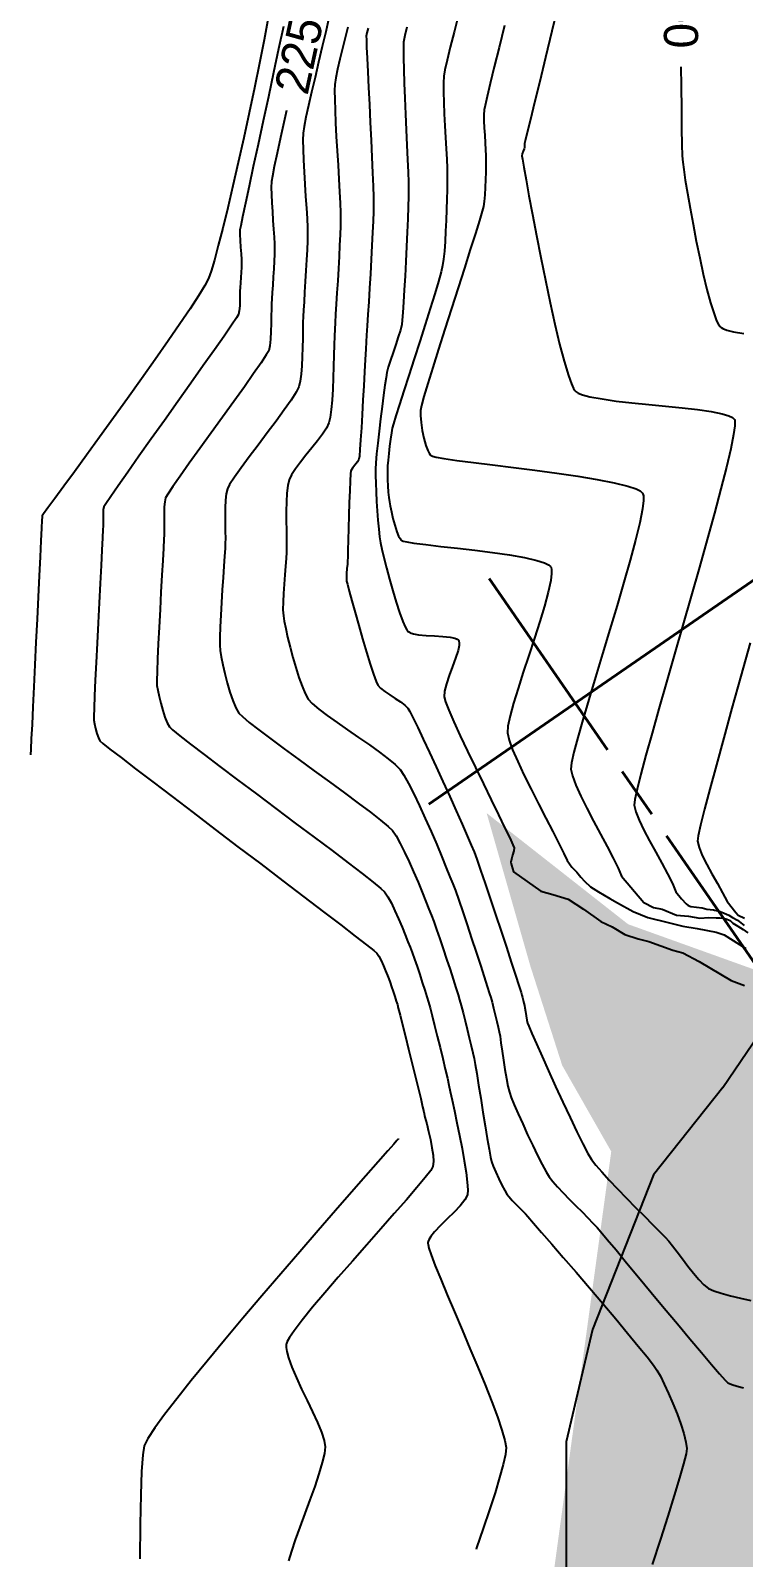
# Model space of a CAD drawing. Header units: metres. Extents: x 708941 to 724052, y 5405153 to 5413472.
# Drawn here: x 708942.7 to 709026.2, y 5411888.9 to 5412067.6 of the extents above; entities that cross this region are included whole.
import ezdxf

# ---------------------------------------------------------------- set-up
doc = ezdxf.new("R2010")
doc.units = ezdxf.units.M
doc.header["$LTSCALE"] = 12.7
doc.header["$MEASUREMENT"] = 0
doc.linetypes.add('ACAD_ISO08W100', pattern=[36, 24, -3, 6, -3])
for name, color, linetype in [('CONT-MJR1', 252, 'Continuous'), ('CONT-MNR1', 251, 'Continuous'), ('contornos2', 7, 'Continuous'), ('rio', 251, 'Continuous')]:
    doc.layers.add(name, color=color, linetype=linetype)
doc.layers.add('corte', color=214, linetype='ACAD_ISO08W100', lineweight=40)

msp = doc.modelspace()

# ---------------------------------------------------------------- hatches: boundary and pattern name
at = {"layer": 'rio'}
h = msp.add_hatch(dxfattribs=at)
h.set_pattern_fill('MUDST', color=256, scale=15, style=0)
h.paths.add_polyline_path([(709010.72, 5411936.38), (709004.98, 5411946.45), (709001.25, 5411958.08), (708996.13, 5411975.99), (709012.7, 5411962.98), (709030.78, 5411956.49), (709044.53, 5411951.18), (709074.83, 5411950.28), (709089.61, 5411951.82), (709102.43, 5411952.02), (709123.56, 5411954.63), (709134.73, 5411956.95), (709145.4, 5411956.95), (709168.41, 5411955.62), (709183.3, 5411955.53), (709187.67, 5411955.43), (709193.87, 5411958.4), (709194.56, 5411957.99), (709200.68, 5411965.39), (709203.1, 5411977.2), (709205.58, 5411984.02), (709211.33, 5411990.28), (709223.71, 5411994.78), (709231.07, 5411997.27), (709241.21, 5411994.8), (709265.58, 5411997.08), (709286.39, 5412000.38), (709297.9, 5412001.91), (709315.21, 5411997.24), (709326.72, 5411992.03), (709345.09, 5411985.93), (709355.27, 5411979.45), (709376.46, 5411975.37), (709391.72, 5411975.3), (709413.08, 5411978.61), (709438.83, 5411980.92), (709461.63, 5411986.21), (709475.6, 5411989.01), (709492.86, 5411992.74), (709503.45, 5411993.79), (709515.24, 5411993.79), (709532.63, 5411987.71), (709547.37, 5411983.51), (709564.71, 5411977.95), (709575.63, 5411973.62), (709587.68, 5411967.04), (709601.87, 5411958.6), (709607.56, 5411954.31), (709621.49, 5411940.03), (709647.9, 5411909.14), (709660.4, 5411897.76), (709669.81, 5411887.81), (709676.49, 5411876.15), (709682.2, 5411869.04), (709705.75, 5411878.05), (709736, 5411893.04), (709750.64, 5411899.41), (709758.05, 5411906.33), (709764.85, 5411916.27), (709770.13, 5411926.57), (709778.25, 5411949.25), (709785.66, 5411970.64), (709786.5, 5411979.16), (709785.1, 5411992.95), (709785.1, 5412008.74), (709787.55, 5412022.89), (709795.83, 5412039.06), (709803.3, 5412045.65), (709812.9, 5412054.28), (709814.49, 5412059.03), (709815.9, 5412060.78), (709822.13, 5412063.75), (709825.31, 5412072.01), (709847.55, 5412106.6), (709866.9, 5412128.06), (709875.05, 5412136.05), (709882.93, 5412155.32), (709888.97, 5412168.35), (709893.2, 5412182.51), (709907.24, 5412209.92), (709938.47, 5412236.97), (709971.6, 5412250.13), (709991.71, 5412252.94), (710005.1, 5412261.1), (710014.56, 5412263.33), (710040.82, 5412267.64), (710057.91, 5412266.41), (710076.56, 5412261.93), (710102.9, 5412255.3), (710112.79, 5412247.31), (710119.45, 5412240.72), (710131.28, 5412231.78), (710145.37, 5412209.63), (710149.4, 5412194.25), (710150.27, 5412166.43), (710139.83, 5412142.28), (710130.23, 5412129.69), (710126.33, 5412121.71), (710117.73, 5412100.96), (710114.13, 5412096.47), (710111.94, 5412085.44), (710111.94, 5412063.54), (710117.58, 5412054.18), (710137.74, 5412018.92), (710146.76, 5412008.05), (710171.4, 5411997.24), (710179.97, 5411993.95), (710184.25, 5412001.58), (710190.69, 5412018), (710194.77, 5412034.37), (710197.31, 5412050.49), (710197.31, 5412064.26), (710199.32, 5412079.72), (710201.37, 5412092.19), (710205.73, 5412098.48), (710214.95, 5412120.36), (710219.48, 5412128.98), (710230.13, 5412139.36), (710235.6, 5412142.44), (710241.85, 5412140.68), (710250.27, 5412138.84), (710280.27, 5412139.46), (710296.04, 5412143.18), (710311.35, 5412143.18), (710329.27, 5412144.22), (710333.88, 5412147.83), (710359.32, 5412147.31), (710368.97, 5412148.45), (710370.82, 5412151.38), (710390.46, 5412160.63), (710398.15, 5412171.03), (710408.65, 5412192.1), (710415.95, 5412204.58), (710425.69, 5412246.2), (710427.89, 5412275.36), (710429.04, 5412328.01), (710428.04, 5412335.01), (710422.46, 5412340.84), (710414.39, 5412351.33), (710395.98, 5412353.91), (710387.66, 5412360.04), (710378.34, 5412372.12), (710377.12, 5412383.36), (710377.12, 5412396.81), (710371.6, 5412397.8), (710368.77, 5412410.55), (710362.93, 5412436.03), (710362.93, 5412455.01), (710369.68, 5412482.49), (710374.05, 5412500.93), (710382.11, 5412513.13), (710396.48, 5412526.77), (710413.79, 5412540.1), (710438.62, 5412552.3), (710472.36, 5412570.37), (710507.51, 5412590.61), (710519.7, 5412579.46), (710499.92, 5412572.63), (710480.98, 5412561.98), (710445.54, 5412543.55), (710413.79, 5412532.5), (710411.05, 5412528.12), (710405.76, 5412520.43), (710394.25, 5412506.93), (710388.85, 5412494.92), (710386.47, 5412476.01), (710382.71, 5412446.17), (710388.72, 5412397.62), (710394.97, 5412383.05), (710398.02, 5412368.11), (710411.09, 5412363.15), (710426.51, 5412356), (710442.45, 5412348.49), (710447.05, 5412337.14), (710447.05, 5412315.92), (710441.78, 5412260.07), (710441.78, 5412194.92), (710437.48, 5412190.86), (710437.48, 5412179.96), (710422.82, 5412173.29), (710418.74, 5412164.82), (710409.45, 5412149.84), (710394.78, 5412136.49), (710379.86, 5412129.78), (710371.88, 5412127.03), (710311.73, 5412127.03), (710308.89, 5412124), (710254.14, 5412121.42), (710236.99, 5412126.6), (710229.16, 5412118.66), (710218.68, 5412095.96), (710213.59, 5412055.1), (710203.57, 5412019.88), (710201.34, 5412006.55), (710198.59, 5411993.54), (710194.4, 5411986.49), (710188.54, 5411983.77), (710175.67, 5411983.77), (710136.96, 5411996.55), (710120.35, 5412009.39), (710098.73, 5412043.32), (710098.73, 5412061.02), (710096.67, 5412091.87), (710100.83, 5412110.83), (710110.63, 5412117.13), (710123.77, 5412149.24), (710130.92, 5412166.36), (710128.79, 5412197.14), (710123.8, 5412211.38), (710113.15, 5412223.6), (710085.02, 5412238.46), (710058.13, 5412249.84), (710029.73, 5412249.84), (710015.06, 5412246.32), (710001.6, 5412242.56), (709992.04, 5412242.56), (709972.27, 5412238.6), (709963.64, 5412235.76), (709954.26, 5412232.26), (709954.26, 5412228.55), (709945.86, 5412220.35), (709925.83, 5412192.24), (709917.05, 5412177.32), (709899.37, 5412144.55), (709894.3, 5412133.07), (709891.48, 5412127.42), (709886.71, 5412118.47), (709886.71, 5412100.95), (709884.61, 5412095.01), (709863.2, 5412086.46), (709839.07, 5412054.84), (709818.25, 5412032.92), (709804.19, 5412017.18), (709804.19, 5411995.52), (709809.04, 5411990.11), (709796.13, 5411953.84), (709781.68, 5411916.41), (709768.27, 5411889.66), (709746.93, 5411879.08), (709713.1, 5411863.01), (709689.29, 5411855.41), (709697.02, 5411835.95), (709708.2, 5411825.46), (709725.86, 5411817.9), (709778.24, 5411813.93), (709792.75, 5411813.93), (709806.43, 5411818.64), (709820.66, 5411821.87), (709831.69, 5411824.63), (709853.8, 5411835.25), (709879.02, 5411846.88), (709921.68, 5411861.15), (709947.96, 5411871.32), (709969.09, 5411879.92), (709979.29, 5411886.02), (709982.27, 5411909.39), (709987.23, 5411923.13), (709997.03, 5411933.25), (710000.38, 5411927.93), (710000.38, 5411906.72), (709997.04, 5411893.11), (709991.96, 5411879.15), (709967.58, 5411866.46), (709951.2, 5411859.77), (709918.84, 5411852.05), (709894.39, 5411845.25), (709864.94, 5411830.28), (709840.16, 5411819.17), (709812.7, 5411811), (709801.26, 5411807.45), (709779.31, 5411803.47), (709766.14, 5411803.47), (709756.94, 5411797.7), (709737.23, 5411795.78), (709715.18, 5411796.68), (709708.1, 5411801.85), (709698.23, 5411815.71), (709693.86, 5411826.48), (709676.55, 5411857.93), (709667.66, 5411869.47), (709661.18, 5411881.7), (709649.81, 5411896.98), (709627.11, 5411919.87), (709613.01, 5411936.78), (709604.72, 5411946.98), (709591.67, 5411954.52), (709575.87, 5411964.64), (709557.6, 5411970.47), (709551.42, 5411973.23), (709538.02, 5411976.43), (709518.15, 5411979.68), (709504.01, 5411982), (709494.29, 5411985.04), (709479.8, 5411980.64), (709442.42, 5411967.64), (709425.43, 5411960.31), (709402.9, 5411951.24), (709383.6, 5411945.23), (709362.15, 5411938.26), (709331.55, 5411930.11), (709320.42, 5411924.96), (709306.56, 5411912.14), (709285.88, 5411895.62), (709279.31, 5411870.27), (709273.83, 5411857.41), (709264.69, 5411829.66), (709254.13, 5411801.64), (709246.31, 5411791.25), (709237.29, 5411777.87), (709219.52, 5411767.13), (709208.6, 5411765.29), (709203.92, 5411751.48), (709203.91, 5411735.92), (709205.94, 5411719.08), (709203.34, 5411708.78), (709199.33, 5411696.28), (709197.39, 5411684.19), (709189.35, 5411661.06), (709186.31, 5411649.66), (709173.04, 5411639.59), (709167.53, 5411621.08), (709166.78, 5411600.74), (709164.06, 5411585.63), (709162.73, 5411558.53), (709162.73, 5411546.6), (709165.95, 5411526.5), (709173.44, 5411512.03), (709050.6, 5411667.95), (709021.23, 5411751.02), (709026.33, 5411756.01), (709028.1, 5411762.18), (709028.65, 5411783.35), (709023.38, 5411795.31), (709011.24, 5411823.29), (709005.01, 5411832.77), (709001.76, 5411870.86)])

# ---------------------------------------------------------------- linework, layer by layer
at = {"layer": 'CONT-MJR1', "flags": 128}
for points, elevation in [([(708992.85, 5412069.42), (708992.33, 5412067.41), (708991.87, 5412065.62), (708991.51, 5412064.12), (708991.25, 5412062.97), (708991.13, 5412062.26), (708991.09, 5412061.45), (708991.08, 5412060.4), (708991.12, 5412059.18), (708991.17, 5412057.84), (708991.24, 5412056.44), (708991.32, 5412055.05), (708991.4, 5412053.72), (708991.46, 5412052.51), (708991.5, 5412051.47), (708991.52, 5412050.68), (708991.51, 5412049.92), (708991.49, 5412048.95), (708991.46, 5412047.84), (708991.43, 5412046.62), (708991.38, 5412045.36), (708991.33, 5412044.1), (708991.26, 5412042.89), (708991.18, 5412041.78), (708991.09, 5412040.83), (708990.98, 5412040.07), (708990.81, 5412039.35), (708990.49, 5412038.23), (708990.06, 5412036.76), (708989.53, 5412035.05), (708988.93, 5412033.16), (708988.3, 5412031.17), (708987.65, 5412029.16), (708987.02, 5412027.21), (708986.44, 5412025.4), (708985.92, 5412023.8), (708985.51, 5412022.48), (708985.22, 5412021.54), (708985.08, 5412021.05), (708984.98, 5412020.48), (708984.87, 5412019.75), (708984.77, 5412018.93), (708984.67, 5412018.09), (708984.59, 5412017.3), (708984.53, 5412016.63), (708984.51, 5412016.15), (708984.51, 5412015.64), (708984.53, 5412014.99), (708984.57, 5412014.28), (708984.62, 5412013.56), (708984.69, 5412012.92), (708984.76, 5412012.41), (708984.85, 5412011.94), (708984.99, 5412011.27), (708985.16, 5412010.49), (708985.37, 5412009.68), (708985.61, 5412008.93), (708985.82, 5412008.42), (708985.99, 5412008.13), (708986.1, 5412007.98), (708986.16, 5412007.93), (708986.2, 5412007.9), (708986.37, 5412007.83), (708986.78, 5412007.74), (708987.61, 5412007.6), (708989.02, 5412007.42), (708990.75, 5412007.21), (708992.7, 5412006.99), (708994.75, 5412006.75), (708996.82, 5412006.49), (708998.79, 5412006.2), (709000.55, 5412005.89), (709002.02, 5412005.56), (709002.9, 5412005.28), (709003.36, 5412005.05), (709003.56, 5412004.89), (709003.62, 5412004.81), (709003.67, 5412004.73), (709003.72, 5412004.51), (709003.73, 5412004.04), (709003.63, 5412003.2), (709003.33, 5412001.84), (709002.89, 5412000.22), (709002.34, 5411998.4), (709001.72, 5411996.45), (709001.06, 5411994.45), (709000.41, 5411992.47), (708999.81, 5411990.58), (708999.28, 5411988.85), (708998.87, 5411987.36), (708998.62, 5411986.18), (708998.57, 5411985.37), (708998.75, 5411984.54), (708999.17, 5411983.4), (708999.77, 5411982.02), (709000.5, 5411980.46), (709001.33, 5411978.79), (709002.19, 5411977.08), (709003.06, 5411975.41), (709003.87, 5411973.84), (709004.59, 5411972.44), (709005.17, 5411971.28), (709005.57, 5411970.43), (709006.09, 5411969.67), (709006.7, 5411969.06), (709007.15, 5411968.5), (709007.58, 5411968.03), (709008.3, 5411967.35), (709009.21, 5411966.78), (709010.55, 5411966.01), (709011.46, 5411965.49), (709013.28, 5411964.48), (709015, 5411963.77), (709017.39, 5411963.19), (709019.12, 5411962.76), (709020.77, 5411962.48), (709023.01, 5411962.05), (709023.94, 5411961.75), (709026.47, 5411960.14)], 230), ([(708972.71, 5412058.22), (708972.48, 5412057.19), (708972.01, 5412055.08), (708971.6, 5412053.22), (708971.27, 5412051.68), (708971.05, 5412050.55), (708970.95, 5412049.91), (708970.92, 5412049.23), (708970.94, 5412048.39), (708970.98, 5412047.42), (708971.04, 5412046.39), (708971.11, 5412045.34), (708971.18, 5412044.33), (708971.24, 5412043.41), (708971.28, 5412042.63), (708971.29, 5412042.04), (708971.28, 5412041.41), (708971.25, 5412040.6), (708971.2, 5412039.7), (708971.15, 5412038.74), (708971.09, 5412037.8), (708971.03, 5412036.92), (708970.98, 5412036.17), (708970.95, 5412035.6), (708970.93, 5412034.97), (708970.92, 5412034.18), (708970.91, 5412033.28), (708970.88, 5412032.35), (708970.83, 5412031.47), (708970.75, 5412030.7), (708970.61, 5412030.11), (708970.33, 5412029.62), (708969.73, 5412028.7), (708968.85, 5412027.43), (708967.77, 5412025.9), (708966.53, 5412024.18), (708965.21, 5412022.35), (708963.86, 5412020.48), (708962.54, 5412018.65), (708961.31, 5412016.94), (708960.24, 5412015.44), (708959.38, 5412014.21), (708958.79, 5412013.33), (708958.54, 5412012.89), (708958.44, 5412012.42), (708958.38, 5412011.82), (708958.36, 5412011.12), (708958.36, 5412010.39), (708958.38, 5412009.69), (708958.38, 5412009.06), (708958.38, 5412008.57), (708958.35, 5412008.04), (708958.29, 5412007), (708958.21, 5412005.56), (708958.11, 5412003.82), (708958, 5412001.86), (708957.89, 5411999.81), (708957.78, 5411997.75), (708957.68, 5411995.79), (708957.6, 5411994.03), (708957.54, 5411992.56), (708957.51, 5411991.5), (708957.53, 5411990.94), (708957.62, 5411990.37), (708957.77, 5411989.65), (708957.97, 5411988.84), (708958.2, 5411988.01), (708958.45, 5411987.23), (708958.72, 5411986.56), (708958.99, 5411986.07), (708959.36, 5411985.72), (708960.21, 5411985.03), (708961.46, 5411984.06), (708963.05, 5411982.85), (708964.91, 5411981.44), (708966.97, 5411979.89), (708969.18, 5411978.24), (708971.45, 5411976.53), (708973.73, 5411974.83), (708975.95, 5411973.17), (708978.04, 5411971.6), (708979.93, 5411970.16), (708981.55, 5411968.92), (708982.85, 5411967.91), (708983.75, 5411967.17), (708984.18, 5411966.77), (708984.56, 5411966.2), (708984.98, 5411965.45), (708985.4, 5411964.56), (708985.83, 5411963.61), (708986.23, 5411962.65), (708986.6, 5411961.73), (708986.92, 5411960.93), (708987.17, 5411960.3), (708987.4, 5411959.68), (708987.68, 5411958.9), (708987.98, 5411958.02), (708988.3, 5411957.09), (708988.6, 5411956.16), (708988.89, 5411955.27), (708989.13, 5411954.48), (708989.32, 5411953.85), (708989.5, 5411953.2), (708989.75, 5411952.28), (708990.04, 5411951.14), (708990.35, 5411949.88), (708990.68, 5411948.56), (708991, 5411947.25), (708991.29, 5411946.03), (708991.53, 5411944.97), (708991.71, 5411944.14), (708991.87, 5411943.41), (708992.09, 5411942.38), (708992.36, 5411941.14), (708992.65, 5411939.73), (708992.95, 5411938.24), (708993.25, 5411936.73), (708993.51, 5411935.28), (708993.72, 5411933.94), (708993.87, 5411932.79), (708993.93, 5411931.89), (708993.88, 5411931.32), (708993.59, 5411930.73), (708993.03, 5411930.04), (708992.31, 5411929.29), (708991.51, 5411928.51), (708990.72, 5411927.73), (708990.02, 5411926.98), (708989.59, 5411926.44), (708989.37, 5411926.06), (708989.28, 5411925.84), (708989.26, 5411925.73), (708989.26, 5411925.67), (708989.28, 5411925.48), (708989.38, 5411925.07), (708989.63, 5411924.3), (708990.11, 5411923.01), (708990.75, 5411921.43), (708991.51, 5411919.6), (708992.35, 5411917.6), (708993.25, 5411915.49), (708994.17, 5411913.32), (708995.08, 5411911.15), (708995.94, 5411909.06), (708996.72, 5411907.09), (708997.39, 5411905.31), (708997.92, 5411903.78), (708998.27, 5411902.56), (708998.4, 5411901.72), (708998.32, 5411900.91), (708998.06, 5411899.73), (708997.65, 5411898.21), (708997.11, 5411896.43), (708996.46, 5411894.43), (708995.74, 5411892.26), (708994.95, 5411889.98), (708994.89, 5411889.8)], 225)]:
    msp.add_lwpolyline(points, dxfattribs=dict(at, elevation=elevation))
at = {"layer": 'CONT-MNR1', "flags": 128}
for points, elevation in [([(709004.59, 5412070.87), (709003.78, 5412067.53), (709003.02, 5412064.42), (709002.34, 5412061.62), (709001.74, 5412059.18), (709001.25, 5412057.17), (709000.88, 5412055.65), (709000.64, 5412054.69), (709000.56, 5412054.35), (709000.57, 5412054.23), (709000.57, 5412054.11), (709000.57, 5412054), (709000.56, 5412053.89), (709000.51, 5412053.75), (709000.41, 5412053.46), (709000.3, 5412053.14), (709000.25, 5412052.9), (709000.31, 5412052.53), (709000.48, 5412051.58), (709000.74, 5412050.12), (709001.08, 5412048.24), (709001.49, 5412046.04), (709001.96, 5412043.6), (709002.47, 5412041.01), (709003.01, 5412038.36), (709003.57, 5412035.73), (709004.13, 5412033.21), (709004.68, 5412030.89), (709005.21, 5412028.87), (709005.7, 5412027.21), (709006.06, 5412026.22), (709006.31, 5412025.7), (709006.46, 5412025.46), (709006.53, 5412025.39), (709006.62, 5412025.31), (709006.86, 5412025.16), (709007.36, 5412024.96), (709008.23, 5412024.72), (709009.64, 5412024.46), (709011.3, 5412024.22), (709013.15, 5412024.01), (709015.11, 5412023.82), (709017.09, 5412023.63), (709019.02, 5412023.43), (709020.82, 5412023.22), (709022.41, 5412022.99), (709023.72, 5412022.73), (709024.5, 5412022.49), (709024.91, 5412022.29), (709025.09, 5412022.14), (709025.15, 5412022.07), (709025.18, 5412022), (709025.21, 5412021.8), (709025.19, 5412021.3), (709025.05, 5412020.32), (709024.71, 5412018.63), (709024.21, 5412016.48), (709023.56, 5412013.96), (709022.81, 5412011.11), (709021.96, 5412008.03), (709021.05, 5412004.76), (709020.09, 5412001.39), (709019.11, 5411997.98), (709018.14, 5411994.6), (709017.2, 5411991.32), (709016.31, 5411988.2), (709015.5, 5411985.33), (709014.78, 5411982.76), (709014.19, 5411980.56), (709013.75, 5411978.81), (709013.48, 5411977.57), (709013.41, 5411976.92), (709013.59, 5411976.14), (709013.99, 5411975.15), (709014.55, 5411974), (709015.21, 5411972.74), (709015.93, 5411971.43), (709016.65, 5411970.12), (709017.32, 5411968.87), (709017.88, 5411967.74), (709018.28, 5411966.77), (709018.96, 5411965.94), (709019.51, 5411965.36), (709019.74, 5411965.16), (709020.04, 5411965.04), (709021.35, 5411964.89), (709021.92, 5411964.76), (709022.68, 5411964.67), (709022.81, 5411964.64), (709023.04, 5411964.59), (709023.49, 5411964.48), (709023.93, 5411964.27), (709024.49, 5411964.04), (709024.92, 5411963.76), (709025.49, 5411963.46), (709026.27, 5411962.83)], 232), ([(708970.56, 5412069.09), (708970.08, 5412066.51), (708969.53, 5412063.76), (708968.94, 5412060.89), (708968.32, 5412057.96), (708967.69, 5412055.03), (708967.05, 5412052.15), (708966.42, 5412049.4), (708965.81, 5412046.82), (708965.23, 5412044.47), (708964.71, 5412042.42), (708964.25, 5412040.71), (708963.86, 5412039.41), (708963.56, 5412038.58), (708963.13, 5412037.75), (708962.4, 5412036.55), (708961.41, 5412035.03), (708960.2, 5412033.24), (708958.83, 5412031.25), (708957.32, 5412029.09), (708955.72, 5412026.83), (708954.08, 5412024.53), (708952.43, 5412022.24), (708950.81, 5412020), (708949.28, 5412017.89), (708947.87, 5412015.95), (708946.61, 5412014.24), (708945.57, 5412012.81), (708944.77, 5412011.73), (708944.26, 5412011.03), (708944.08, 5412010.78), (708944.07, 5412010.7), (708944.07, 5412010.61), (708944.05, 5412010.27), (708944.01, 5412009.33), (708943.94, 5412007.87), (708943.85, 5412005.99), (708943.74, 5412003.78), (708943.62, 5412001.32), (708943.49, 5411998.69), (708943.36, 5411996.01), (708943.24, 5411993.34), (708943.11, 5411990.78), (708943, 5411988.43), (708942.9, 5411986.36), (708942.82, 5411984.68), (708942.76, 5411983.46), (708942.73, 5411982.8)], 223), ([(708977.64, 5412069.07), (708977.29, 5412067.45), (708976.89, 5412065.7), (708976.46, 5412063.89), (708976.04, 5412062.1), (708975.63, 5412060.38), (708975.27, 5412058.8), (708974.97, 5412057.43), (708974.75, 5412056.34), (708974.65, 5412055.58), (708974.62, 5412054.75), (708974.63, 5412053.68), (708974.68, 5412052.42), (708974.75, 5412051.04), (708974.84, 5412049.6), (708974.93, 5412048.17), (708975.02, 5412046.81), (708975.1, 5412045.58), (708975.15, 5412044.55), (708975.16, 5412043.78), (708975.15, 5412042.96), (708975.11, 5412041.93), (708975.05, 5412040.76), (708974.98, 5412039.5), (708974.9, 5412038.22), (708974.82, 5412036.98), (708974.75, 5412035.84), (708974.69, 5412034.86), (708974.65, 5412034.12), (708974.62, 5412033.41), (708974.61, 5412032.53), (708974.6, 5412031.54), (708974.58, 5412030.48), (708974.55, 5412029.4), (708974.5, 5412028.35), (708974.42, 5412027.38), (708974.3, 5412026.54), (708974.13, 5412025.88), (708973.82, 5412025.25), (708973.23, 5412024.33), (708972.42, 5412023.19), (708971.47, 5412021.88), (708970.43, 5412020.48), (708969.36, 5412019.06), (708968.32, 5412017.68), (708967.39, 5412016.41), (708966.61, 5412015.32), (708966.04, 5412014.47), (708965.77, 5412013.94), (708965.63, 5412013.35), (708965.55, 5412012.6), (708965.52, 5412011.72), (708965.51, 5412010.79), (708965.52, 5412009.85), (708965.53, 5412008.96), (708965.54, 5412008.17), (708965.53, 5412007.55), (708965.5, 5412006.97), (708965.44, 5412006.07), (708965.36, 5412004.91), (708965.27, 5412003.57), (708965.18, 5412002.12), (708965.09, 5412000.62), (708965.01, 5411999.15), (708964.94, 5411997.79), (708964.9, 5411996.59), (708964.89, 5411995.64), (708964.93, 5411995.01), (708965.04, 5411994.28), (708965.23, 5411993.36), (708965.47, 5411992.32), (708965.76, 5411991.23), (708966.08, 5411990.16), (708966.42, 5411989.17), (708966.77, 5411988.33), (708967.12, 5411987.7), (708967.53, 5411987.28), (708968.33, 5411986.61), (708969.46, 5411985.73), (708970.85, 5411984.68), (708972.43, 5411983.51), (708974.15, 5411982.25), (708975.95, 5411980.95), (708977.74, 5411979.64), (708979.48, 5411978.36), (708981.1, 5411977.16), (708982.54, 5411976.08), (708983.72, 5411975.15), (708984.59, 5411974.43), (708985.09, 5411973.94), (708985.52, 5411973.31), (708986, 5411972.45), (708986.52, 5411971.43), (708987.05, 5411970.3), (708987.58, 5411969.1), (708988.1, 5411967.89), (708988.58, 5411966.72), (708989.01, 5411965.65), (708989.38, 5411964.73), (708989.66, 5411964.02), (708989.94, 5411963.29), (708990.27, 5411962.36), (708990.64, 5411961.28), (708991.04, 5411960.1), (708991.45, 5411958.88), (708991.85, 5411957.68), (708992.21, 5411956.54), (708992.54, 5411955.54), (708992.79, 5411954.71), (708992.97, 5411954.12), (708993.16, 5411953.46), (708993.38, 5411952.63), (708993.61, 5411951.69), (708993.86, 5411950.7), (708994.1, 5411949.7), (708994.33, 5411948.76), (708994.52, 5411947.93), (708994.66, 5411947.25), (708994.79, 5411946.57), (708994.97, 5411945.5), (708995.19, 5411944.14), (708995.44, 5411942.61), (708995.7, 5411940.99), (708995.95, 5411939.4), (708996.2, 5411937.92), (708996.41, 5411936.67), (708996.58, 5411935.73), (708996.7, 5411935.22), (708996.9, 5411934.67), (708997.2, 5411933.96), (708997.56, 5411933.19), (708997.92, 5411932.44), (708998.25, 5411931.81), (708998.5, 5411931.39), (708998.77, 5411931.06), (708999.13, 5411930.66), (708999.56, 5411930.23), (708999.99, 5411929.8), (709000.37, 5411929.41), (709000.67, 5411929.1), (709000.97, 5411928.76), (709001.62, 5411928.01), (709002.56, 5411926.92), (709003.75, 5411925.55), (709005.11, 5411923.97), (709006.6, 5411922.24), (709008.16, 5411920.42), (709009.72, 5411918.58), (709011.24, 5411916.79), (709012.64, 5411915.11), (709013.89, 5411913.61), (709014.92, 5411912.35), (709015.66, 5411911.39), (709016.07, 5411910.8), (709016.47, 5411910.08), (709016.93, 5411909.15), (709017.43, 5411908.07), (709017.94, 5411906.89), (709018.44, 5411905.67), (709018.87, 5411904.47), (709019.23, 5411903.36), (709019.47, 5411902.38), (709019.57, 5411901.61), (709019.48, 5411901), (709019.18, 5411899.84), (709018.71, 5411898.2), (709018.08, 5411896.13), (709017.33, 5411893.71), (709016.47, 5411891), (709015.52, 5411888.06)], 226), ([(708972.33, 5412068.04), (708971.77, 5412065.44), (708971.18, 5412062.68), (708970.57, 5412059.84), (708969.96, 5412057), (708969.37, 5412054.25), (708968.81, 5412051.67), (708968.31, 5412049.35), (708967.89, 5412047.36), (708967.56, 5412045.79), (708967.34, 5412044.73), (708967.25, 5412044.24), (708967.24, 5412043.7), (708967.27, 5412043), (708967.31, 5412042.22), (708967.37, 5412041.45), (708967.41, 5412040.79), (708967.43, 5412040.31), (708967.41, 5412039.86), (708967.39, 5412039.29), (708967.35, 5412038.66), (708967.31, 5412038.04), (708967.28, 5412037.49), (708967.25, 5412037.09), (708967.24, 5412036.62), (708967.23, 5412036.02), (708967.22, 5412035.37), (708967.17, 5412034.78), (708967.08, 5412034.34), (708966.85, 5412033.96), (708966.26, 5412033.1), (708965.38, 5412031.83), (708964.26, 5412030.23), (708962.94, 5412028.36), (708961.49, 5412026.31), (708959.96, 5412024.15), (708958.4, 5412021.95), (708956.87, 5412019.8), (708955.42, 5412017.75), (708954.11, 5412015.89), (708952.99, 5412014.3), (708952.11, 5412013.04), (708951.53, 5412012.2), (708951.31, 5412011.84), (708951.24, 5412011.48), (708951.22, 5412010.99), (708951.22, 5412010.46), (708951.23, 5412009.97), (708951.22, 5412009.59), (708951.2, 5412009.17), (708951.15, 5412008.2), (708951.08, 5412006.77), (708950.99, 5412004.96), (708950.88, 5412002.88), (708950.76, 5412000.61), (708950.64, 5411998.25), (708950.52, 5411995.89), (708950.41, 5411993.61), (708950.31, 5411991.53), (708950.23, 5411989.72), (708950.17, 5411988.28), (708950.13, 5411987.3), (708950.13, 5411986.87), (708950.2, 5411986.45), (708950.32, 5411985.9), (708950.49, 5411985.32), (708950.67, 5411984.8), (708950.86, 5411984.43), (708951.19, 5411984.15), (708952.03, 5411983.48), (708953.33, 5411982.48), (708955.02, 5411981.18), (708957.03, 5411979.65), (708959.3, 5411977.92), (708961.76, 5411976.05), (708964.36, 5411974.08), (708967.01, 5411972.06), (708969.68, 5411970.04), (708972.27, 5411968.07), (708974.74, 5411966.19), (708977.02, 5411964.45), (708979.04, 5411962.91), (708980.74, 5411961.6), (708982.06, 5411960.59), (708982.93, 5411959.9), (708983.28, 5411959.6), (708983.52, 5411959.23), (708983.78, 5411958.72), (708984.05, 5411958.13), (708984.29, 5411957.53), (708984.51, 5411957), (708984.67, 5411956.58), (708984.82, 5411956.18), (708985, 5411955.66), (708985.2, 5411955.09), (708985.39, 5411954.51), (708985.55, 5411953.99), (708985.68, 5411953.57), (708985.79, 5411953.16), (708985.99, 5411952.35), (708986.28, 5411951.22), (708986.62, 5411949.86), (708986.99, 5411948.36), (708987.38, 5411946.79), (708987.76, 5411945.25), (708988.11, 5411943.82), (708988.41, 5411942.58), (708988.63, 5411941.62), (708988.77, 5411941.02), (708988.91, 5411940.4), (708989.11, 5411939.61), (708989.33, 5411938.71), (708989.55, 5411937.77), (708989.73, 5411936.83), (708989.87, 5411935.95), (708989.91, 5411935.2), (708989.85, 5411934.62), (708989.58, 5411934.16), (708988.93, 5411933.32), (708987.96, 5411932.16), (708986.74, 5411930.74), (708985.32, 5411929.12), (708983.75, 5411927.34), (708982.09, 5411925.47), (708980.41, 5411923.56), (708978.76, 5411921.66), (708977.19, 5411919.85), (708975.76, 5411918.16), (708974.54, 5411916.66), (708973.58, 5411915.4), (708973.03, 5411914.6), (708972.77, 5411914.15), (708972.68, 5411913.92), (708972.66, 5411913.83), (708972.64, 5411913.72), (708972.65, 5411913.45), (708972.72, 5411912.98), (708972.93, 5411912.23), (708973.33, 5411911.13), (708973.86, 5411909.9), (708974.47, 5411908.58), (708975.11, 5411907.24), (708975.74, 5411905.92), (708976.31, 5411904.67), (708976.78, 5411903.53), (708977.1, 5411902.57), (708977.23, 5411901.83), (708977.15, 5411901.04), (708976.89, 5411899.97), (708976.49, 5411898.66), (708976, 5411897.19), (708975.44, 5411895.62), (708974.85, 5411894.01), (708974.26, 5411892.43), (708973.73, 5411890.93), (708973.27, 5411889.59), (708972.93, 5411888.46)], 224), ([(708979.86, 5412067.99), (708979.56, 5412066.74), (708979.24, 5412065.47), (708978.93, 5412064.23), (708978.66, 5412063.07), (708978.46, 5412062.06), (708978.34, 5412061.25), (708978.32, 5412060.55), (708978.34, 5412059.53), (708978.38, 5412058.25), (708978.45, 5412056.78), (708978.53, 5412055.17), (708978.63, 5412053.5), (708978.73, 5412051.82), (708978.82, 5412050.19), (708978.9, 5412048.69), (708978.97, 5412047.36), (708979.02, 5412046.28), (708979.03, 5412045.51), (708979.02, 5412044.72), (708978.98, 5412043.69), (708978.92, 5412042.48), (708978.85, 5412041.14), (708978.77, 5412039.72), (708978.69, 5412038.28), (708978.6, 5412036.87), (708978.52, 5412035.55), (708978.45, 5412034.37), (708978.39, 5412033.38), (708978.34, 5412032.63), (708978.31, 5412031.83), (708978.28, 5412030.8), (708978.25, 5412029.6), (708978.21, 5412028.28), (708978.17, 5412026.93), (708978.11, 5412025.59), (708978.04, 5412024.32), (708977.94, 5412023.21), (708977.81, 5412022.29), (708977.66, 5412021.65), (708977.37, 5412021.04), (708976.9, 5412020.33), (708976.32, 5412019.56), (708975.66, 5412018.74), (708974.98, 5412017.9), (708974.32, 5412017.08), (708973.74, 5412016.3), (708973.28, 5412015.6), (708973, 5412014.99), (708972.84, 5412014.32), (708972.74, 5412013.45), (708972.69, 5412012.44), (708972.66, 5412011.33), (708972.66, 5412010.2), (708972.68, 5412009.09), (708972.69, 5412008.07), (708972.7, 5412007.2), (708972.69, 5412006.52), (708972.64, 5412005.8), (708972.57, 5412004.89), (708972.49, 5412003.87), (708972.41, 5412002.79), (708972.34, 5412001.71), (708972.29, 5412000.7), (708972.28, 5411999.8), (708972.33, 5411999.08), (708972.43, 5411998.46), (708972.6, 5411997.61), (708972.83, 5411996.58), (708973.11, 5411995.43), (708973.43, 5411994.22), (708973.78, 5411993.02), (708974.15, 5411991.87), (708974.52, 5411990.83), (708974.89, 5411989.97), (708975.25, 5411989.33), (708975.72, 5411988.81), (708976.48, 5411988.16), (708977.47, 5411987.41), (708978.61, 5411986.59), (708979.85, 5411985.73), (708981.14, 5411984.85), (708982.4, 5411983.98), (708983.57, 5411983.14), (708984.61, 5411982.36), (708985.43, 5411981.68), (708985.99, 5411981.1), (708986.45, 5411980.42), (708987, 5411979.45), (708987.61, 5411978.23), (708988.27, 5411976.85), (708988.95, 5411975.36), (708989.63, 5411973.82), (708990.28, 5411972.31), (708990.88, 5411970.88), (708991.41, 5411969.59), (708991.84, 5411968.52), (708992.16, 5411967.73), (708992.47, 5411966.92), (708992.86, 5411965.79), (708993.33, 5411964.44), (708993.84, 5411962.92), (708994.37, 5411961.33), (708994.9, 5411959.73), (708995.4, 5411958.21), (708995.84, 5411956.83), (708996.21, 5411955.69), (708996.48, 5411954.85), (708996.62, 5411954.39), (708996.77, 5411953.85), (708996.95, 5411953.16), (708997.14, 5411952.39), (708997.33, 5411951.61), (708997.49, 5411950.92), (708997.61, 5411950.37), (708997.7, 5411949.87), (708997.81, 5411949.1), (708997.95, 5411948.14), (708998.1, 5411947.07), (708998.27, 5411945.97), (708998.45, 5411944.92), (708998.63, 5411944.01), (708998.8, 5411943.31), (708999.02, 5411942.71), (708999.37, 5411941.85), (708999.83, 5411940.79), (709000.36, 5411939.61), (709000.93, 5411938.35), (709001.52, 5411937.1), (709002.1, 5411935.92), (709002.63, 5411934.87), (709003.1, 5411934.01), (709003.46, 5411933.41), (709003.88, 5411932.87), (709004.43, 5411932.23), (709005.09, 5411931.53), (709005.81, 5411930.79), (709006.56, 5411930.04), (709007.3, 5411929.31), (709007.98, 5411928.62), (709008.58, 5411928.01), (709009.06, 5411927.5), (709009.5, 5411926.99), (709010.25, 5411926.09), (709011.28, 5411924.86), (709012.51, 5411923.37), (709013.9, 5411921.69), (709015.39, 5411919.89), (709016.93, 5411918.04), (709018.46, 5411916.2), (709019.93, 5411914.45), (709021.28, 5411912.84), (709022.45, 5411911.45), (709023.4, 5411910.36), (709024.06, 5411909.61), (709024.38, 5411909.3), (709024.84, 5411909.1), (709025.48, 5411908.91), (709026.21, 5411908.74)], 227), ([(708982.24, 5412067.86), (708982.11, 5412067.33), (708982.04, 5412066.92), (708982.05, 5412066.52), (708982.08, 5412065.64), (708982.14, 5412064.36), (708982.22, 5412062.76), (708982.31, 5412060.91), (708982.41, 5412058.91), (708982.51, 5412056.83), (708982.61, 5412054.75), (708982.7, 5412052.76), (708982.78, 5412050.93), (708982.85, 5412049.35), (708982.89, 5412048.09), (708982.9, 5412047.24), (708982.88, 5412046.41), (708982.84, 5412045.29), (708982.78, 5412043.95), (708982.7, 5412042.43), (708982.61, 5412040.8), (708982.52, 5412039.12), (708982.42, 5412037.44), (708982.32, 5412035.82), (708982.23, 5412034.33), (708982.15, 5412033.01), (708982.08, 5412031.93), (708982.04, 5412031.15), (708981.99, 5412030.28), (708981.92, 5412029.08), (708981.84, 5412027.63), (708981.75, 5412026.01), (708981.65, 5412024.33), (708981.55, 5412022.65), (708981.46, 5412021.07), (708981.37, 5412019.67), (708981.29, 5412018.53), (708981.23, 5412017.75), (708981.18, 5412017.41), (708981, 5412017.1), (708980.7, 5412016.73), (708980.41, 5412016.35), (708980.23, 5412016.04), (708980.19, 5412015.68), (708980.14, 5412014.87), (708980.1, 5412013.72), (708980.05, 5412012.34), (708980, 5412010.84), (708979.95, 5412009.34), (708979.91, 5412007.95), (708979.88, 5412006.77), (708979.86, 5412005.92), (708979.84, 5412005.5), (708979.82, 5412005.11), (708979.78, 5412004.6), (708979.74, 5412004.05), (708979.71, 5412003.54), (708979.73, 5412003.15), (708979.82, 5412002.77), (708980.03, 5412001.97), (708980.34, 5412000.83), (708980.72, 5411999.46), (708981.15, 5411997.94), (708981.61, 5411996.37), (708982.06, 5411994.84), (708982.49, 5411993.44), (708982.87, 5411992.27), (708983.18, 5411991.41), (708983.38, 5411990.97), (708983.71, 5411990.61), (708984.2, 5411990.22), (708984.8, 5411989.82), (708985.43, 5411989.4), (708986.03, 5411989), (708986.54, 5411988.61), (708986.9, 5411988.27), (708987.13, 5411987.88), (708987.53, 5411987.11), (708988.06, 5411986.01), (708988.71, 5411984.65), (708989.44, 5411983.1), (708990.21, 5411981.42), (708991.01, 5411979.68), (708991.81, 5411977.93), (708992.57, 5411976.25), (708993.26, 5411974.7), (708993.86, 5411973.34), (708994.33, 5411972.23), (708994.66, 5411971.45), (708994.98, 5411970.58), (708995.43, 5411969.32), (708995.96, 5411967.76), (708996.55, 5411966), (708997.18, 5411964.11), (708997.82, 5411962.18), (708998.44, 5411960.3), (708999.01, 5411958.55), (708999.5, 5411957.03), (708999.9, 5411955.82), (709000.16, 5411955), (709000.27, 5411954.67), (709000.34, 5411954.41), (709000.42, 5411954.08), (709000.5, 5411953.74), (709000.56, 5411953.48), (709000.6, 5411953.21), (709000.67, 5411952.76), (709000.74, 5411952.25), (709000.83, 5411951.77), (709000.91, 5411951.41), (709001.06, 5411951.04), (709001.42, 5411950.21), (709001.95, 5411949), (709002.62, 5411947.51), (709003.38, 5411945.81), (709004.21, 5411944), (709005.06, 5411942.15), (709005.9, 5411940.36), (709006.69, 5411938.7), (709007.4, 5411937.28), (709007.99, 5411936.16), (709008.42, 5411935.44), (709008.9, 5411934.8), (709009.61, 5411933.99), (709010.47, 5411933.04), (709011.45, 5411932.01), (709012.5, 5411930.93), (709013.57, 5411929.84), (709014.6, 5411928.8), (709015.55, 5411927.84), (709016.38, 5411927.01), (709017.03, 5411926.35), (709017.45, 5411925.9), (709017.9, 5411925.35), (709018.45, 5411924.64), (709019.05, 5411923.83), (709019.69, 5411922.98), (709020.35, 5411922.15), (709020.99, 5411921.39), (709021.58, 5411920.78), (709022.11, 5411920.36), (709022.72, 5411920.08), (709023.6, 5411919.79), (709024.67, 5411919.49), (709025.86, 5411919.2), (709027.07, 5411918.94)], 228), ([(708986.77, 5412067.99), (708986.54, 5412067), (708986.41, 5412066.21), (708986.38, 5412065.49), (708986.39, 5412064.4), (708986.42, 5412063.02), (708986.48, 5412061.42), (708986.55, 5412059.66), (708986.63, 5412057.81), (708986.72, 5412055.96), (708986.8, 5412054.16), (708986.88, 5412052.49), (708986.94, 5412051.02), (708986.98, 5412049.83), (708986.99, 5412048.97), (708986.97, 5412048.13), (708986.94, 5412046.97), (708986.89, 5412045.56), (708986.82, 5412043.98), (708986.75, 5412042.29), (708986.67, 5412040.55), (708986.58, 5412038.85), (708986.49, 5412037.24), (708986.41, 5412035.8), (708986.33, 5412034.6), (708986.25, 5412033.7), (708986.19, 5412033.17), (708986.04, 5412032.52), (708985.79, 5412031.72), (708985.5, 5412030.83), (708985.18, 5412029.9), (708984.87, 5412029), (708984.62, 5412028.2), (708984.45, 5412027.56), (708984.35, 5412026.99), (708984.21, 5412026.08), (708984.05, 5412024.92), (708983.88, 5412023.58), (708983.7, 5412022.14), (708983.53, 5412020.69), (708983.38, 5412019.29), (708983.25, 5412018.03), (708983.16, 5412016.99), (708983.12, 5412016.25), (708983.12, 5412015.51), (708983.14, 5412014.6), (708983.18, 5412013.58), (708983.23, 5412012.48), (708983.31, 5412011.36), (708983.39, 5412010.26), (708983.49, 5412009.24), (708983.6, 5412008.34), (708983.71, 5412007.62), (708983.86, 5412006.89), (708984.1, 5412005.89), (708984.4, 5412004.69), (708984.75, 5412003.37), (708985.14, 5412002.01), (708985.53, 5412000.68), (708985.93, 5411999.46), (708986.31, 5411998.43), (708986.58, 5411997.79), (708986.77, 5411997.45), (708986.88, 5411997.3), (708986.94, 5411997.24), (708987.01, 5411997.19), (708987.19, 5411997.09), (708987.55, 5411996.98), (708988.15, 5411996.87), (708989.06, 5411996.78), (708990.04, 5411996.72), (708991, 5411996.66), (708991.85, 5411996.57), (708992.39, 5411996.46), (708992.68, 5411996.34), (708992.82, 5411996.24), (708992.86, 5411996.19), (708992.89, 5411996.12), (708992.92, 5411995.96), (708992.91, 5411995.62), (708992.78, 5411995.03), (708992.5, 5411994.14), (708992.14, 5411993.14), (708991.76, 5411992.1), (708991.43, 5411991.11), (708991.2, 5411990.25), (708991.14, 5411989.59), (708991.31, 5411989.02), (708991.71, 5411988.02), (708992.3, 5411986.67), (708993.05, 5411985.05), (708993.9, 5411983.25), (708994.81, 5411981.34), (708995.75, 5411979.41), (708996.66, 5411977.53), (708997.51, 5411975.8), (708998.24, 5411974.3), (708998.83, 5411973.1), (708999.21, 5411972.28), (708999.35, 5411971.93), (708999.31, 5411971.57), (708999.17, 5411971.08), (708999.03, 5411970.6), (708998.97, 5411970.23), (708999.06, 5411969.89), (708999.29, 5411969.13), (709002.46, 5411966.85), (709003.9, 5411966.45), (709005.67, 5411965.9), (709007.48, 5411964.75), (709009.52, 5411963.32), (709010.84, 5411962.66), (709012.3, 5411961.79), (709013.86, 5411961.29), (709015.14, 5411960.96), (709017.92, 5411959.96), (709019.09, 5411959.63), (709021.02, 5411958.62), (709024.75, 5411956.4), (709026.33, 5411955.83)], 229), ([(708998.23, 5412068.17), (708997.59, 5412065.61), (708997.03, 5412063.33), (708996.55, 5412061.39), (708996.19, 5412059.87), (708995.95, 5412058.81), (708995.85, 5412058.3), (708995.82, 5412057.73), (708995.82, 5412057), (708995.85, 5412056.18), (708995.9, 5412055.32), (708995.95, 5412054.45), (708996, 5412053.64), (708996.03, 5412052.94), (708996.04, 5412052.4), (708996.04, 5412051.78), (708996.02, 5412051), (708996, 5412050.13), (708995.96, 5412049.23), (708995.91, 5412048.36), (708995.85, 5412047.59), (708995.77, 5412046.98), (708995.62, 5412046.43), (708995.3, 5412045.35), (708994.82, 5412043.82), (708994.22, 5412041.94), (708993.53, 5412039.79), (708992.79, 5412037.47), (708992.01, 5412035.05), (708991.24, 5412032.63), (708990.5, 5412030.31), (708989.82, 5412028.16), (708989.24, 5412026.28), (708988.79, 5412024.76), (708988.49, 5412023.68), (708988.38, 5412023.13), (708988.39, 5412022.51), (708988.47, 5412021.7), (708988.6, 5412020.79), (708988.79, 5412019.86), (708989.02, 5412019), (708989.23, 5412018.43), (708989.4, 5412018.1), (708989.52, 5412017.93), (708989.58, 5412017.86), (708989.62, 5412017.83), (708989.79, 5412017.77), (708990.23, 5412017.66), (708991.12, 5412017.5), (708992.66, 5412017.27), (708994.6, 5412017.02), (708996.83, 5412016.74), (708999.26, 5412016.43), (709001.79, 5412016.11), (709004.34, 5412015.77), (709006.79, 5412015.41), (709009.06, 5412015.03), (709011.05, 5412014.65), (709012.66, 5412014.25), (709013.62, 5412013.93), (709014.11, 5412013.69), (709014.32, 5412013.52), (709014.39, 5412013.44), (709014.43, 5412013.36), (709014.48, 5412013.12), (709014.48, 5412012.59), (709014.37, 5412011.6), (709014.05, 5412009.95), (709013.56, 5412007.92), (709012.94, 5412005.58), (709012.21, 5412003.01), (709011.41, 5412000.28), (709010.57, 5411997.47), (709009.71, 5411994.65), (709008.87, 5411991.9), (709008.09, 5411989.3), (709007.38, 5411986.92), (709006.79, 5411984.84), (709006.34, 5411983.14), (709006.06, 5411981.88), (709005.99, 5411981.14), (709006.17, 5411980.34), (709006.58, 5411979.26), (709007.17, 5411977.98), (709007.87, 5411976.56), (709008.65, 5411975.06), (709009.46, 5411973.54), (709010.24, 5411972.08), (709010.94, 5411970.73), (709011.52, 5411969.55), (709011.92, 5411968.62), (709014.53, 5411965.51), (709015.67, 5411964.94), (709016.68, 5411964.75), (709018.38, 5411964.06), (709019.77, 5411963.93), (709021.1, 5411963.68), (709022.15, 5411963.79), (709022.99, 5411963.72), (709023.43, 5411963.72), (709023.88, 5411963.69), (709024.26, 5411963.59), (709024.64, 5411963.42), (709024.97, 5411963.12), (709025.53, 5411962.75), (709026.18, 5411962.36), (709026.73, 5411961.97)], 231), ([(709018.88, 5412063.33), (709018.9, 5412061.09), (709018.93, 5412058.39), (709018.96, 5412056.08), (709019, 5412054.24), (709019.04, 5412052.92), (709019.09, 5412052.19), (709019.21, 5412051.31), (709019.39, 5412050.08), (709019.64, 5412048.55), (709019.95, 5412046.81), (709020.3, 5412044.92), (709020.68, 5412042.95), (709021.08, 5412040.98), (709021.5, 5412039.07), (709021.93, 5412037.29), (709022.35, 5412035.71), (709022.76, 5412034.41), (709023.06, 5412033.62), (709023.28, 5412033.18), (709023.42, 5412032.98), (709023.49, 5412032.91), (709023.58, 5412032.84), (709023.8, 5412032.7), (709024.24, 5412032.53), (709025.02, 5412032.33), (709026.23, 5412032.14)], 233), ([(709026.97, 5411995.91), (709025.89, 5411992.01), (709024.85, 5411988.29), (709023.89, 5411984.8), (709023.03, 5411981.62), (709022.27, 5411978.81), (709021.65, 5411976.44), (709021.19, 5411974.59), (709020.91, 5411973.32), (709020.83, 5411972.69), (709021, 5411971.95), (709021.38, 5411971.03), (709021.9, 5411969.99), (709022.51, 5411968.88), (709023.15, 5411967.75), (709023.75, 5411966.65), (709024.28, 5411965.64), (709025.32, 5411964.34), (709025.59, 5411964.06), (709026.34, 5411963.69)], 233), ([(708985.82, 5411937.91), (708985.76, 5411937.84), (708985.61, 5411937.66), (708985.25, 5411937.25), (708984.57, 5411936.47), (708983.43, 5411935.17), (708981.99, 5411933.53), (708980.31, 5411931.61), (708978.43, 5411929.46), (708976.4, 5411927.12), (708974.25, 5411924.65), (708972.04, 5411922.08), (708969.8, 5411919.47), (708967.59, 5411916.87), (708965.44, 5411914.31), (708963.41, 5411911.86), (708961.53, 5411909.56), (708959.86, 5411907.45), (708958.43, 5411905.59), (708957.29, 5411904.02), (708956.48, 5411902.78), (708956.05, 5411901.94), (708955.87, 5411900.88), (708955.73, 5411898.94), (708955.63, 5411896.19), (708955.56, 5411892.75), (708955.52, 5411888.69)], 223)]:
    msp.add_lwpolyline(points, dxfattribs=dict(at, elevation=elevation))
at = {"layer": 'contornos2', "color": 30}
for points in [[(709023.79, 5411943.87), (709023.79, 5411943.87), (709023.79, 5411943.87), (709030.83, 5411954.2), (709030.83, 5411954.2), (709038.51, 5411955.51), (709046.6, 5411958.6), (709054.95, 5411963.38), (709067.27, 5411972.62)], [(709023.79, 5411943.87), (709015.68, 5411933.66), (709008.51, 5411915.53), (709005.46, 5411902.41), (709005.46, 5411880), (709002.94, 5411853.95), (709003.71, 5411832.96), (709004.65, 5411831.5)]]:
    msp.add_lwpolyline(points, dxfattribs=at)
at = {"layer": 'corte', "color": 6}
msp.add_lwpolyline([(708989.37, 5411977.02), (709071.37, 5412033.61), (709033.62, 5412025.25), (709049.57, 5412003.35)], dxfattribs=at)
msp.add_lwpolyline([(708989.37, 5411977.02), (709071.37, 5412033.61), (709033.62, 5412025.25), (709049.57, 5412003.35)], dxfattribs=at)
at = {"layer": 'corte', "color": 6, "ltscale": 0.08}
msp.add_lwpolyline([(708996.43, 5412003.45), (709351.94, 5411488.27)], dxfattribs=at)
msp.add_lwpolyline([(708996.43, 5412003.45), (709351.94, 5411488.27)], dxfattribs=at)

# ---------------------------------------------------------------- texts
at = {"layer": 'CONT-MJR1', "insert": (708974.95, 5412068.31, 225), "char_height": 4, "attachment_point": 5, "rotation": 77.8067}
msp.add_mtext('{225.00}', dxfattribs=at)
at = {"layer": 'CONT-MNR1', "insert": (709018.83, 5412073.67, 233), "char_height": 4, "attachment_point": 5, "rotation": 270.2101}
msp.add_mtext('{233.00}', dxfattribs=at)

doc.saveas('drawing.dxf')
